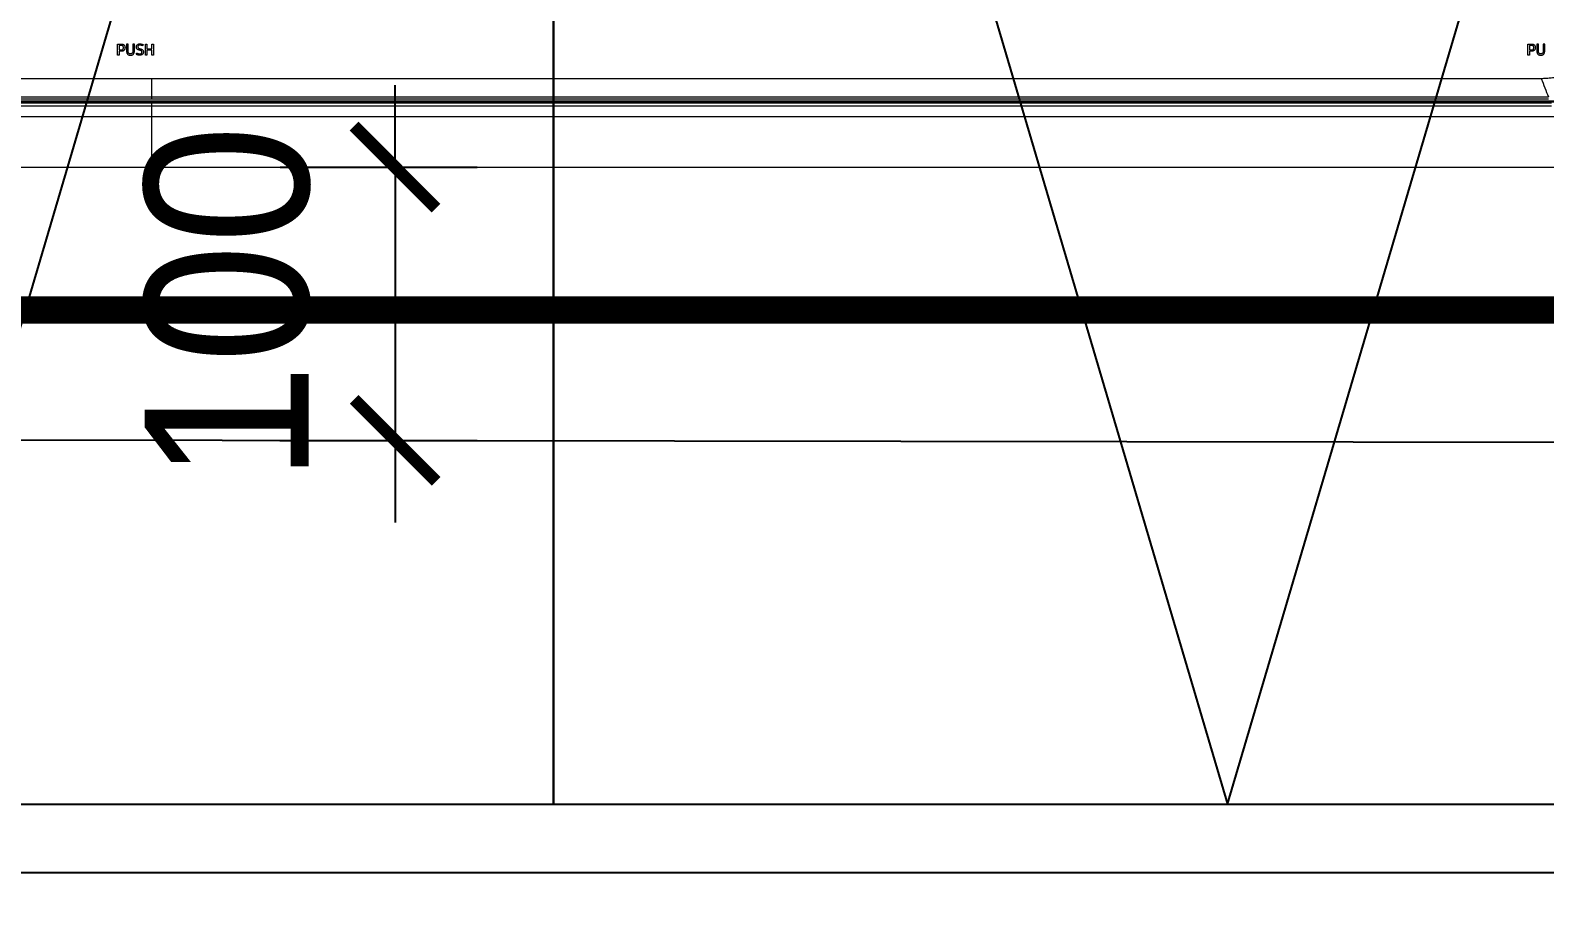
# Model space of a CAD drawing. Header units: inches. Extents: x 3778 to 56227, y -16914 to 35091.
# Drawn here: x 35494 to 36048, y -13809 to -13491 of the extents above; entities that cross this region are included whole.
import ezdxf

# ---------------------------------------------------------------- set-up
doc = ezdxf.new("R2010")
doc.units = ezdxf.units.IN
doc.header["$LTSCALE"] = 100
doc.header["$MEASUREMENT"] = 0
doc.header["$PDSIZE"] = 700.071425
doc.linetypes.add('HID', pattern=[2.5, 1.5, -1])
for name, color, linetype in [('06-FUR', 6, 'Continuous'), ('06-LIGHT', 4, 'Continuous'), ('2-con', 2, 'Continuous'), ('HAT', 8, 'Continuous'), ('RC-LIGHT', 7, 'Continuous')]:
    doc.layers.add(name, color=color, linetype=linetype)
doc.layers.add('mark-B', color=2, linetype='Continuous', lineweight=20)
doc.styles.add('HY 울릉도 L', font='')
doc.styles.get('HY 울릉도 L').set_extended_font_data('HY울릉도L')
doc.dimstyles.new('30', dxfattribs={"dimscale": 30, "dimtxt": 2, "dimasz": 1, "dimexe": 1, "dimexo": 1, "dimgap": 1, "dimtad": 1, "dimdec": 0, "dimrnd": 0.05, "dimdsep": 46, "dimlunit": 6, "dimtxsty": 'HY 울릉도 L', "dimblk": 'ARCHTICK', "dimcen": 2.5, "dimdle": 1, "dimclrd": 133, "dimclre": 133, "dimclrt": 30, "dimadec": 0, "dimazin": 0, "dimtfac": 1, "dimtdec": 0, "dimtix": 1, "dimtmove": 2, "dimatfit": 3, "dimldrblk": 'ARCHTICK', "dimfxl": 0, "dimlwd": -1, "dimlwe": -1, "dimarcsym": 0})

# ---------------------------------------------------------------- blocks, each defined once
blk = doc.blocks.new('cjscjdeh')
at = {"layer": '06-FUR', "color": 8}
for p, q in [((143281.85, 67069.88), (143528.52, 67904.88)), ((143528.52, 67904.88), (143528.52, 67069.88)), ((143528.52, 67904.88), (143775.18, 67069.88)), ((143528.52, 67069.88), (143528.52, 67904.88)), ((143775.18, 67069.88), (144021.85, 67904.88)), ((143035.18, 67069.88), (143528.52, 67069.88)), ((143528.52, 67069.88), (144021.85, 67069.88)), ((142068.52, 67044.88), (144988.52, 67044.88))]:
    blk.add_line(p, q, dxfattribs=at)
blk = doc.blocks.new('무풍1way 일반')
at = {"layer": 'mark-B'}
for p, q in [((-514.56, -24.85), (-451.1, -24.85)), ((-514.56, -24.85), (-451.1, -24.85)), ((0, -25.36), (-514.56, -25.36)), ((0, -25.36), (-514.56, -25.36)), ((-451.1, -24.85), (-420.47, -24.85)), ((-451.1, -24.85), (-420.47, -24.85)), ((-420.47, -24.85), (0, -24.85)), ((-420.47, -24.85), (0, -24.85)), ((0, -24.58), (0, -23.37)), ((0, -24.58), (0, -23.37)), ((0, -24.85), (0, -24.58)), ((0, -24.85), (0, -24.58)), ((0, -25.36), (0, -24.85)), ((0, -24.85), (514.58, -24.85)), ((0, -25.36), (0, -24.85)), ((0, -24.85), (514.58, -24.85)), ((514.56, -25.36), (0, -25.36)), ((514.56, -25.36), (0, -25.36)), ((0, -26.75), (0, -25.89)), ((-504.25, -43.93), (-505.12, -43.93)), ((-505.09, -43.43), (-504.25, -43.43)), ((-0.65, -42.06), (-0.1, -42.06)), ((-0.1, -43.85), (1.69, -43.85)), ((1.69, -42.06), (2.23, -42.06)), ((11.88, -43.93), (11.02, -43.93)), ((11.04, -43.44), (11.88, -43.44)), ((-503.7, -46.07), (-505.12, -46.07)), ((-0.1, -46.08), (-0.65, -46.08)), ((1.69, -44.35), (-0.1, -44.35)), ((2.23, -46.08), (1.69, -46.08)), ((12.43, -46.08), (11.02, -46.08))]:
    blk.add_line(p, q, dxfattribs=at)
for points, degree in [([(0, 0), (0, -0.02)], 1), ([(0, 0), (0, -0.02)], 1), ([(0, -23.37), (0, -22.1), (0, -20.84), (0, -19.59)], 3), ([(0, -23.37), (0, -22.1), (0, -20.84), (0, -19.59)], 3), ([(-508.58, -33.4), (-509.45, -31.18), (-510.31, -28.96), (-511.17, -26.75)], 3), ([(-451.1, -24.85), (-451.1, -24.84)], 1), ([(-451.1, -24.84), (-420.47, -24.84)], 1), ([(-451.1, -24.85), (-451.1, -24.84)], 1), ([(-451.1, -24.84), (-420.47, -24.84)], 1), ([(-420.47, -25.2), (-430.68, -25.2), (-440.89, -25.2), (-451.1, -25.2)], 3), ([(-420.47, -25.2), (-430.68, -25.2), (-440.89, -25.2), (-451.1, -25.2)], 3), ([(-420.47, -24.84), (-420.47, -24.85)], 1), ([(-420.47, -24.84), (-420.47, -24.85)], 1), ([(0, -33.4), (0, -31.18), (0, -28.96), (0, -26.75)], 3), ([(-509.84, -43.47), (-509.84, -43.48), (-509.84, -43.48), (-509.84, -43.49)], 3), ([(-509.84, -43.49), (-509.84, -44.35), (-509.84, -45.21), (-509.84, -46.07)], 3), ([(-509.29, -46.07), (-509.29, -45.21), (-509.29, -44.35), (-509.29, -43.49)], 3), ([(-507.53, -43.49), (-507.53, -44.35), (-507.53, -45.21), (-507.53, -46.07)], 3), ([(-506.98, -46.07), (-506.98, -45.21), (-506.98, -44.34), (-506.98, -43.47)], 3), ([(-504.25, -43.43), (-504.25, -43.16), (-504.25, -42.88), (-504.25, -42.61), (-504.25, -42.34), (-504.25, -42.06)], 5), ([(-504.25, -42.06), (-504.07, -42.06), (-503.88, -42.06), (-503.7, -42.06)], 3), ([(-504.25, -45.58), (-504.25, -45.03), (-504.25, -44.48), (-504.25, -43.93)], 3), ([(-503.7, -42.06), (-503.7, -42.86), (-503.7, -43.67), (-503.7, -44.47), (-503.7, -45.27), (-503.7, -46.07)], 5), ([(-0.65, -46.08), (-0.65, -45.27), (-0.65, -44.47), (-0.65, -43.67), (-0.65, -42.86), (-0.65, -42.06)], 5), ([(-0.1, -42.06), (-0.1, -42.42), (-0.1, -42.78), (-0.1, -43.14), (-0.1, -43.49), (-0.1, -43.85)], 5), ([(1.69, -43.85), (1.69, -43.49), (1.69, -43.14), (1.69, -42.78), (1.69, -42.42), (1.69, -42.06)], 5), ([(2.23, -42.06), (2.23, -42.86), (2.23, -43.67), (2.23, -44.47), (2.23, -45.27), (2.23, -46.08)], 5), ([(6.3, -43.47), (6.3, -43.48), (6.3, -43.48), (6.3, -43.49)], 3), ([(6.3, -43.49), (6.3, -44.35), (6.3, -45.21), (6.3, -46.08)], 3), ([(6.85, -46.08), (6.85, -45.21), (6.85, -44.35), (6.85, -43.49)], 3), ([(8.61, -43.49), (8.61, -44.35), (8.61, -45.21), (8.61, -46.08)], 3), ([(9.16, -46.08), (9.16, -45.21), (9.16, -44.34), (9.16, -43.47)], 3), ([(11.88, -43.44), (11.88, -43.16), (11.88, -42.89), (11.88, -42.61), (11.88, -42.34), (11.88, -42.06)], 5), ([(11.88, -42.06), (12.07, -42.06), (12.25, -42.06), (12.43, -42.06)], 3), ([(11.88, -45.58), (11.88, -45.03), (11.88, -44.48), (11.88, -43.93)], 3), ([(12.43, -42.06), (12.43, -42.86), (12.43, -43.67), (12.43, -44.47), (12.43, -45.27), (12.43, -46.08)], 5), ([(-509.84, -46.07), (-509.65, -46.07), (-509.47, -46.07), (-509.29, -46.07)], 3), ([(-507.53, -46.07), (-507.34, -46.07), (-507.16, -46.07), (-506.98, -46.07)], 3), ([(-505.09, -45.58), (-504.81, -45.58), (-504.53, -45.58), (-504.25, -45.58)], 3), ([(-0.1, -44.35), (-0.1, -44.69), (-0.1, -45.04), (-0.1, -45.38), (-0.1, -45.73), (-0.1, -46.08)], 5), ([(1.69, -46.08), (1.69, -45.73), (1.69, -45.38), (1.69, -45.04), (1.69, -44.69), (1.69, -44.35)], 5), ([(6.3, -46.08), (6.48, -46.08), (6.66, -46.08), (6.85, -46.08)], 3), ([(8.61, -46.08), (8.79, -46.08), (8.97, -46.08), (9.16, -46.08)], 3), ([(11.04, -45.58), (11.32, -45.58), (11.6, -45.58), (11.88, -45.58)], 3)]:
    blk.add_open_spline(points, degree=degree, dxfattribs=at)
for points, knots in [([(0, -1.05), (-88.28, -1.05), (-176.56, -1.05), (-308.98, -1.05), (-353.11, -1.05), (-419.32, -1.06), (-441.39, -1.06), (-474.5, -1.06), (-491.05, -1.06), (-510.36, -1.06), (-518.64, -1.06), (-522.78, -1.06), (-524.15, -1.06), (-526.91, -1.06), (-528.29, -1.06), (-529.67, -1.07)], [0, 0, 0, 0, 0.5, 0.5, 0.75, 0.75, 0.875, 0.875, 0.9375, 0.96875, 0.984375, 0.984375, 0.992187, 0.992187, 1, 1, 1, 1]), ([(0, -1.05), (-88.28, -1.05), (-176.56, -1.05), (-308.98, -1.05), (-353.11, -1.05), (-419.32, -1.06), (-441.39, -1.06), (-474.5, -1.06), (-491.05, -1.06), (-510.36, -1.06), (-518.64, -1.06), (-522.78, -1.06), (-524.15, -1.06), (-526.91, -1.06), (-528.29, -1.06), (-529.67, -1.07)], [0, 0, 0, 0, 0.5, 0.5, 0.75, 0.75, 0.875, 0.875, 0.9375, 0.96875, 0.984375, 0.984375, 0.992188, 0.992188, 1, 1, 1, 1]), ([(0, -0.02), (0, -0.02), (0, -0.05), (0, -0.14), (0, -0.21), (0, -0.39), (0, -0.5), (0, -0.75), (0, -0.9), (0, -1.05)], [0, 0, 0, 0, 0.25, 0.25, 0.5, 0.5, 0.75, 0.75, 1, 1, 1, 1]), ([(0, -0.02), (0, -0.02), (0, -0.05), (0, -0.14), (0, -0.21), (0, -0.39), (0, -0.5), (0, -0.75), (0, -0.9), (0, -1.05)], [0, 0, 0, 0, 0.25, 0.25, 0.5, 0.5, 0.75, 0.75, 1, 1, 1, 1]), ([(529.67, -1.07), (528.29, -1.06), (526.91, -1.06), (524.15, -1.06), (522.78, -1.06), (518.64, -1.06), (510.36, -1.06), (491.05, -1.06), (474.5, -1.06), (441.39, -1.06), (375.18, -1.05), (308.98, -1.05), (176.56, -1.05), (88.28, -1.05), (0, -1.05)], [0, 0, 0, 0, 0.007813, 0.007813, 0.015625, 0.015625, 0.03125, 0.0625, 0.125, 0.125, 0.25, 0.5, 0.5, 1, 1, 1, 1]), ([(0, -19.59), (0, -18.69), (0, -16.91), (0, -14.24), (0, -11.6), (0, -9), (0, -6.45), (0, -3.95), (0, -2.17), (0, -1.22), (0, -1.05)], [0, 0, 0, 0, 0.138549, 0.277099, 0.415648, 0.554198, 0.692747, 0.831297, 0.969846, 1, 1, 1, 1]), ([(529.67, -1.07), (528.29, -1.06), (526.91, -1.06), (524.15, -1.06), (522.78, -1.06), (518.64, -1.06), (510.36, -1.06), (491.05, -1.06), (474.5, -1.06), (441.39, -1.06), (375.18, -1.05), (308.98, -1.05), (176.56, -1.05), (88.28, -1.05), (0, -1.05)], [0, 0, 0, 0, 0.007812, 0.007812, 0.015625, 0.015625, 0.03125, 0.0625, 0.125, 0.125, 0.25, 0.5, 0.5, 1, 1, 1, 1]), ([(0, -19.59), (0, -18.69), (0, -16.91), (0, -14.24), (0, -11.6), (0, -9), (0, -6.45), (0, -3.95), (0, -2.17), (0, -1.22), (0, -1.05)], [0, 0, 0, 0, 0.138549, 0.277099, 0.415648, 0.554198, 0.692747, 0.831297, 0.969846, 1, 1, 1, 1]), ([(0, -19.59), (-85.67, -19.59), (-192.75, -19.59), (-321.25, -19.59), (-385.5, -19.59), (-449.76, -19.59), (-492.59, -19.59), (-514.01, -19.59)], [0, 0, 0, 0, 0.5, 0.625, 0.75, 0.875, 1, 1, 1, 1]), ([(0, -19.59), (-85.67, -19.59), (-192.75, -19.59), (-321.25, -19.59), (-385.5, -19.59), (-449.76, -19.59), (-492.59, -19.59), (-514.01, -19.59)], [0, 0, 0, 0, 0.5, 0.625, 0.75, 0.875, 1, 1, 1, 1]), ([(514.01, -19.59), (492.59, -19.59), (449.76, -19.59), (385.5, -19.59), (321.25, -19.59), (192.75, -19.59), (85.67, -19.59), (0, -19.59)], [0, 0, 0, 0, 0.125, 0.25, 0.375, 0.5, 1, 1, 1, 1]), ([(514.01, -19.59), (492.59, -19.59), (449.76, -19.59), (385.5, -19.59), (321.25, -19.59), (192.75, -19.59), (85.67, -19.59), (0, -19.59)], [0, 0, 0, 0, 0.125, 0.25, 0.375, 0.5, 1, 1, 1, 1]), ([(-512.29, -23.37), (-490.94, -23.37), (-469.6, -23.37), (-426.91, -23.37), (-405.56, -23.37), (-362.87, -23.37), (-341.53, -23.37), (-298.84, -23.37), (-192.11, -23.37), (-85.38, -23.37), (0, -23.37)], [0, 0, 0, 0, 0.125, 0.125, 0.25, 0.25, 0.375, 0.375, 0.5, 1, 1, 1, 1]), ([(-512.29, -23.37), (-490.94, -23.37), (-469.6, -23.37), (-426.91, -23.37), (-405.56, -23.37), (-362.87, -23.37), (-341.53, -23.37), (-298.84, -23.37), (-192.11, -23.37), (-85.38, -23.37), (0, -23.37)], [0, 0, 0, 0, 0.125, 0.125, 0.25, 0.25, 0.375, 0.375, 0.5, 1, 1, 1, 1]), ([(0, -24.58), (-85.38, -24.58), (-192.1, -24.58), (-320.17, -24.58), (-362.86, -24.58), (-405.55, -24.58), (-426.89, -24.58), (-469.58, -24.58), (-490.93, -24.58), (-512.27, -24.58)], [0, 0, 0, 0, 0.5, 0.625, 0.75, 0.75, 0.875, 0.875, 1, 1, 1, 1]), ([(0, -24.58), (-85.38, -24.58), (-192.1, -24.58), (-320.17, -24.58), (-362.86, -24.58), (-405.55, -24.58), (-426.89, -24.58), (-469.58, -24.58), (-490.93, -24.58), (-512.27, -24.58)], [0, 0, 0, 0, 0.5, 0.625, 0.75, 0.75, 0.875, 0.875, 1, 1, 1, 1]), ([(-511.17, -25.89), (-510.84, -25.89), (-510.51, -25.89), (-510.01, -25.89), (-509.84, -25.89), (-509.51, -25.89), (-508.68, -25.9), (-507.84, -25.9), (-505.85, -25.9), (-504.52, -25.9), (-501.85, -25.9), (-500.52, -25.9), (-497.86, -25.9), (-491.2, -25.89), (-484.55, -25.89), (-473.9, -25.9), (-468.57, -25.9), (-457.92, -25.9), (-452.6, -25.9), (-425.98, -25.9), (-383.38, -25.89), (-319.48, -25.89), (-234.29, -25.9), (-170.39, -25.9), (-85.2, -25.9), (-42.6, -25.9), (0, -25.9)], [0, 0, 0, 0, 0.001953, 0.001953, 0.00293, 0.00293, 0.003906, 0.007812, 0.007812, 0.015625, 0.015625, 0.023437, 0.023437, 0.03125, 0.0625, 0.0625, 0.09375, 0.09375, 0.125, 0.125, 0.25, 0.375, 0.5, 0.75, 0.75, 1, 1, 1, 1]), ([(0, -26.75), (-42.6, -26.75), (-85.19, -26.75), (-170.39, -26.75), (-234.28, -26.75), (-298.18, -26.75), (-340.78, -26.75), (-362.08, -26.75), (-404.67, -26.75), (-425.97, -26.75), (-452.59, -26.75), (-457.92, -26.75), (-468.57, -26.75), (-473.89, -26.75), (-484.54, -26.75), (-491.2, -26.75), (-497.85, -26.75), (-500.52, -26.75), (-501.85, -26.75), (-504.51, -26.75), (-505.84, -26.75), (-507.84, -26.75), (-508.67, -26.75), (-509.5, -26.75), (-509.83, -26.75), (-510, -26.75), (-510.5, -26.75), (-510.83, -26.75), (-511.17, -26.75)], [0, 0, 0, 0, 0.25, 0.25, 0.5, 0.625, 0.625, 0.75, 0.75, 0.875, 0.875, 0.90625, 0.90625, 0.9375, 0.9375, 0.96875, 0.976562, 0.976562, 0.984375, 0.984375, 0.992187, 0.992187, 0.996094, 0.99707, 0.99707, 0.998047, 0.998047, 1, 1, 1, 1]), ([(-451.1, -25.2), (-451.1, -25.15), (-451.1, -25.1), (-451.1, -25.02), (-451.1, -24.98), (-451.1, -24.92), (-451.1, -24.9), (-451.1, -24.86), (-451.1, -24.86), (-451.1, -24.85)], [0, 0, 0, 0, 0.25, 0.25, 0.5, 0.5, 0.75, 0.75, 1, 1, 1, 1]), ([(-451.1, -25.2), (-451.1, -25.15), (-451.1, -25.1), (-451.1, -25.02), (-451.1, -24.98), (-451.1, -24.92), (-451.1, -24.9), (-451.1, -24.86), (-451.1, -24.86), (-451.1, -24.85)], [0, 0, 0, 0, 0.25, 0.25, 0.5, 0.5, 0.75, 0.75, 1, 1, 1, 1]), ([(-420.47, -24.85), (-420.47, -24.86), (-420.47, -24.86), (-420.47, -24.9), (-420.47, -24.92), (-420.47, -24.98), (-420.47, -25.02), (-420.47, -25.1), (-420.47, -25.15), (-420.47, -25.2)], [0, 0, 0, 0, 0.25, 0.25, 0.5, 0.5, 0.75, 0.75, 1, 1, 1, 1]), ([(-420.47, -24.85), (-420.47, -24.86), (-420.47, -24.86), (-420.47, -24.9), (-420.47, -24.92), (-420.47, -24.98), (-420.47, -25.02), (-420.47, -25.1), (-420.47, -25.15), (-420.47, -25.2)], [0, 0, 0, 0, 0.25, 0.25, 0.5, 0.5, 0.75, 0.75, 1, 1, 1, 1]), ([(0, -23.37), (85.4, -23.37), (170.8, -23.37), (277.56, -23.37), (298.91, -23.37), (341.61, -23.37), (362.96, -23.37), (405.66, -23.37), (427.01, -23.37), (469.71, -23.37), (491.06, -23.37), (512.41, -23.37)], [0, 0, 0, 0, 0.5, 0.5, 0.625, 0.625, 0.75, 0.75, 0.875, 0.875, 1, 1, 1, 1]), ([(0, -23.37), (85.4, -23.37), (170.8, -23.37), (277.56, -23.37), (298.91, -23.37), (341.61, -23.37), (362.96, -23.37), (405.66, -23.37), (427.01, -23.37), (469.71, -23.37), (491.06, -23.37), (512.41, -23.37)], [0, 0, 0, 0, 0.5, 0.5, 0.625, 0.625, 0.75, 0.75, 0.875, 0.875, 1, 1, 1, 1]), ([(512.41, -24.58), (491.06, -24.58), (469.71, -24.58), (427.01, -24.58), (405.66, -24.58), (362.96, -24.58), (320.26, -24.58), (192.15, -24.58), (85.4, -24.58), (0, -24.58)], [0, 0, 0, 0, 0.125, 0.125, 0.25, 0.25, 0.375, 0.5, 1, 1, 1, 1]), ([(512.41, -24.58), (491.06, -24.58), (469.71, -24.58), (427.01, -24.58), (405.66, -24.58), (362.96, -24.58), (320.26, -24.58), (192.15, -24.58), (85.4, -24.58), (0, -24.58)], [0, 0, 0, 0, 0.125, 0.125, 0.25, 0.25, 0.375, 0.5, 1, 1, 1, 1]), ([(0, -25.9), (42.6, -25.9), (85.19, -25.9), (149.09, -25.9), (170.39, -25.9), (212.99, -25.9), (234.29, -25.9), (276.88, -25.9), (298.18, -25.9), (340.78, -25.9), (362.08, -25.9), (404.67, -25.89), (425.97, -25.89), (452.6, -25.9), (457.92, -25.9), (468.57, -25.9), (473.89, -25.9), (484.54, -25.9), (489.87, -25.9), (496.52, -25.9), (497.86, -25.9), (500.52, -25.9), (501.85, -25.9), (503.85, -25.89), (504.51, -25.89), (505.84, -25.89), (506.51, -25.89), (507.84, -25.9), (508.51, -25.9), (509.5, -25.9), (509.84, -25.89), (510.34, -25.89), (510.5, -25.89), (510.83, -25.89), (511, -25.89), (511.17, -25.89)], [0, 0, 0, 0, 0.25, 0.25, 0.375, 0.375, 0.5, 0.5, 0.625, 0.625, 0.75, 0.75, 0.875, 0.875, 0.90625, 0.90625, 0.9375, 0.9375, 0.96875, 0.96875, 0.976563, 0.976563, 0.984375, 0.984375, 0.988281, 0.988281, 0.992188, 0.992188, 0.996094, 0.996094, 0.998047, 0.998047, 0.999023, 0.999023, 1, 1, 1, 1]), ([(511.17, -26.75), (511, -26.75), (510.83, -26.75), (510.5, -26.75), (510.33, -26.75), (509.84, -26.75), (509.5, -26.75), (508.5, -26.75), (507.84, -26.75), (506.51, -26.75), (505.84, -26.75), (504.51, -26.75), (503.85, -26.75), (501.85, -26.75), (500.52, -26.75), (497.85, -26.75), (496.52, -26.75), (489.87, -26.75), (484.54, -26.75), (473.89, -26.75), (468.57, -26.75), (457.92, -26.75), (452.6, -26.75), (425.97, -26.75), (404.67, -26.75), (362.08, -26.75), (340.78, -26.75), (298.18, -26.75), (276.88, -26.75), (234.28, -26.75), (212.99, -26.75), (170.39, -26.75), (149.09, -26.75), (85.19, -26.75), (42.6, -26.75), (0, -26.75)], [0, 0, 0, 0, 0.000977, 0.000977, 0.001953, 0.001953, 0.003906, 0.003906, 0.007813, 0.007813, 0.011719, 0.011719, 0.015625, 0.015625, 0.023438, 0.023438, 0.03125, 0.03125, 0.0625, 0.0625, 0.09375, 0.09375, 0.125, 0.125, 0.25, 0.25, 0.375, 0.375, 0.5, 0.5, 0.625, 0.625, 0.75, 0.75, 1, 1, 1, 1]), ([(-534.95, -48.96), (-534.51, -48.18), (-533.76, -46.95), (-532.77, -45.56), (-532.1, -44.7), (-531.58, -44.07), (-531.04, -43.45), (-530.3, -42.65), (-529.34, -41.68), (-528.13, -40.59), (-526.85, -39.56), (-525.53, -38.61), (-523.69, -37.43), (-520.32, -35.63), (-516.68, -34.41), (-513.47, -33.79), (-511.85, -33.57), (-510.21, -33.43), (-509.12, -33.4), (-508.58, -33.4)], [0, 0, 0, 0, 0.083502, 0.134418, 0.159876, 0.185335, 0.210793, 0.236251, 0.287168, 0.338084, 0.389001, 0.439918, 0.490834, 0.592667, 0.796334, 0.84725, 0.898167, 0.949083, 1, 1, 1, 1]), ([(-508.58, -33.4), (-487.39, -33.4), (-445.01, -33.4), (-381.43, -33.4), (-317.86, -33.4), (-233.1, -33.4), (-127.14, -33.4), (-42.38, -33.4), (0, -33.4)], [0, 0, 0, 0, 0.125, 0.25, 0.375, 0.5, 0.75, 1, 1, 1, 1]), ([(0, -33.4), (42.38, -33.4), (127.14, -33.4), (233.1, -33.4), (317.86, -33.4), (381.43, -33.4), (445.01, -33.4), (487.39, -33.4), (508.58, -33.4)], [0, 0, 0, 0, 0.25, 0.5, 0.625, 0.75, 0.875, 1, 1, 1, 1]), ([(-509.46, -42.38), (-509.53, -42.45), (-509.59, -42.53), (-509.65, -42.63), (-509.66, -42.66), (-509.68, -42.7), (-509.69, -42.72), (-509.72, -42.79), (-509.74, -42.84), (-509.77, -42.93), (-509.78, -42.98), (-509.8, -43.05), (-509.8, -43.08), (-509.81, -43.12), (-509.81, -43.15), (-509.83, -43.27), (-509.84, -43.37), (-509.84, -43.47)], [0, 0, 0, 0, 0.25, 0.25, 0.3125, 0.3125, 0.375, 0.375, 0.5, 0.5, 0.625, 0.625, 0.6875, 0.6875, 0.75, 0.75, 1, 1, 1, 1]), ([(-508.41, -41.99), (-508.5, -41.99), (-508.6, -41.99), (-508.72, -42.01), (-508.74, -42.02), (-508.79, -42.02), (-508.86, -42.04), (-508.98, -42.07), (-509.06, -42.11), (-509.13, -42.14), (-509.15, -42.15), (-509.19, -42.17), (-509.21, -42.18), (-509.32, -42.25), (-509.39, -42.31), (-509.46, -42.38)], [0, 0, 0, 0, 0.25, 0.25, 0.3125, 0.3125, 0.375, 0.5, 0.625, 0.625, 0.6875, 0.6875, 0.75, 0.75, 1, 1, 1, 1]), ([(-509.29, -43.49), (-509.29, -43.43), (-509.29, -43.36), (-509.27, -43.24), (-509.26, -43.17), (-509.25, -43.1), (-509.24, -43.08), (-509.23, -43.05), (-509.23, -43.03), (-509.21, -42.99), (-509.2, -42.96), (-509.18, -42.9), (-509.16, -42.87), (-509.14, -42.83), (-509.13, -42.82), (-509.11, -42.79), (-509.1, -42.78), (-509.05, -42.71), (-509.01, -42.67), (-508.94, -42.62), (-508.93, -42.61), (-508.9, -42.6), (-508.86, -42.57), (-508.81, -42.55), (-508.77, -42.54), (-508.75, -42.53), (-508.72, -42.52), (-508.71, -42.52), (-508.66, -42.51), (-508.63, -42.5), (-508.53, -42.49), (-508.47, -42.48), (-508.41, -42.48)], [0, 0, 0, 0, 0.125, 0.125, 0.25, 0.25, 0.28125, 0.28125, 0.3125, 0.3125, 0.375, 0.375, 0.4375, 0.4375, 0.46875, 0.46875, 0.5, 0.5, 0.625, 0.625, 0.65625, 0.65625, 0.6875, 0.75, 0.75, 0.78125, 0.78125, 0.8125, 0.8125, 0.875, 0.875, 1, 1, 1, 1]), ([(-507.35, -42.38), (-507.42, -42.31), (-507.5, -42.25), (-507.6, -42.18), (-507.62, -42.17), (-507.66, -42.15), (-507.73, -42.12), (-507.84, -42.07), (-507.93, -42.05), (-508.02, -42.02), (-508.07, -42.02), (-508.21, -41.99), (-508.31, -41.99), (-508.41, -41.99)], [0, 0, 0, 0, 0.25, 0.25, 0.3125, 0.3125, 0.375, 0.5, 0.625, 0.625, 0.75, 0.75, 1, 1, 1, 1]), ([(-508.41, -42.48), (-508.34, -42.48), (-508.28, -42.49), (-508.18, -42.5), (-508.15, -42.51), (-508.11, -42.52), (-508.09, -42.52), (-508.06, -42.53), (-508.04, -42.54), (-507.97, -42.56), (-507.91, -42.59), (-507.85, -42.64), (-507.83, -42.65), (-507.81, -42.67), (-507.77, -42.7), (-507.73, -42.75), (-507.7, -42.79), (-507.68, -42.82), (-507.68, -42.83), (-507.65, -42.87), (-507.64, -42.9), (-507.61, -42.96), (-507.6, -42.99), (-507.58, -43.05), (-507.57, -43.08), (-507.55, -43.17), (-507.54, -43.24), (-507.53, -43.36), (-507.53, -43.43), (-507.53, -43.49)], [0, 0, 0, 0, 0.125, 0.125, 0.1875, 0.1875, 0.21875, 0.21875, 0.25, 0.25, 0.375, 0.375, 0.40625, 0.40625, 0.4375, 0.5, 0.53125, 0.53125, 0.5625, 0.5625, 0.625, 0.625, 0.6875, 0.6875, 0.75, 0.75, 0.875, 0.875, 1, 1, 1, 1]), ([(-506.98, -43.47), (-506.98, -43.42), (-506.98, -43.37), (-506.98, -43.27), (-506.99, -43.22), (-507, -43.12), (-507.01, -43.08), (-507.03, -43), (-507.03, -42.98), (-507.04, -42.93), (-507.05, -42.91), (-507.09, -42.79), (-507.13, -42.7), (-507.19, -42.59), (-507.2, -42.57), (-507.23, -42.53), (-507.24, -42.51), (-507.29, -42.45), (-507.32, -42.41), (-507.35, -42.38)], [0, 0, 0, 0, 0.125, 0.125, 0.25, 0.25, 0.375, 0.375, 0.4375, 0.4375, 0.5, 0.5, 0.75, 0.75, 0.8125, 0.8125, 0.875, 0.875, 1, 1, 1, 1]), ([(-506.06, -45.73), (-506.11, -45.68), (-506.15, -45.63), (-506.21, -45.55), (-506.22, -45.52), (-506.25, -45.46), (-506.27, -45.43), (-506.31, -45.34), (-506.33, -45.28), (-506.36, -45.15), (-506.37, -45.09), (-506.39, -45), (-506.39, -44.99), (-506.39, -44.95), (-506.39, -44.94), (-506.4, -44.89), (-506.4, -44.86), (-506.4, -44.79), (-506.4, -44.76), (-506.4, -44.69), (-506.4, -44.66), (-506.39, -44.56), (-506.38, -44.5), (-506.37, -44.4), (-506.36, -44.37), (-506.34, -44.3), (-506.34, -44.27), (-506.3, -44.18), (-506.28, -44.11), (-506.23, -44.03), (-506.22, -44), (-506.18, -43.94), (-506.16, -43.91), (-506.1, -43.84), (-506.06, -43.79), (-505.99, -43.72), (-505.96, -43.7), (-505.92, -43.67), (-505.91, -43.66), (-505.88, -43.64), (-505.81, -43.6), (-505.74, -43.56), (-505.64, -43.52), (-505.61, -43.51), (-505.55, -43.49), (-505.52, -43.48), (-505.42, -43.46), (-505.35, -43.45), (-505.26, -43.44), (-505.21, -43.44), (-505.15, -43.43), (-505.12, -43.43), (-505.11, -43.43), (-505.1, -43.43), (-505.1, -43.43), (-505.09, -43.43)], [0, 0, 0, 0, 0.0625, 0.0625, 0.09375, 0.09375, 0.125, 0.125, 0.1875, 0.1875, 0.25, 0.25, 0.265625, 0.265625, 0.28125, 0.28125, 0.3125, 0.3125, 0.34375, 0.34375, 0.375, 0.375, 0.4375, 0.4375, 0.46875, 0.46875, 0.5, 0.5, 0.5625, 0.5625, 0.59375, 0.59375, 0.625, 0.625, 0.6875, 0.6875, 0.71875, 0.71875, 0.734375, 0.734375, 0.75, 0.8125, 0.8125, 0.84375, 0.84375, 0.875, 0.875, 0.9375, 0.9375, 0.96875, 0.984375, 0.992188, 0.996094, 0.996094, 1, 1, 1, 1]), ([(-505.65, -44.14), (-505.69, -44.18), (-505.71, -44.23), (-505.75, -44.3), (-505.76, -44.33), (-505.77, -44.37), (-505.78, -44.38), (-505.79, -44.41), (-505.79, -44.42), (-505.81, -44.48), (-505.82, -44.54), (-505.82, -44.62), (-505.83, -44.65), (-505.83, -44.7), (-505.83, -44.73), (-505.83, -44.81), (-505.83, -44.87), (-505.82, -44.97), (-505.81, -45.03), (-505.79, -45.09), (-505.78, -45.11), (-505.78, -45.13), (-505.77, -45.15), (-505.76, -45.19), (-505.75, -45.21), (-505.71, -45.28), (-505.68, -45.33), (-505.64, -45.37)], [0, 0, 0, 0, 0.125, 0.125, 0.1875, 0.1875, 0.21875, 0.21875, 0.25, 0.25, 0.375, 0.375, 0.4375, 0.4375, 0.5, 0.5, 0.625, 0.625, 0.75, 0.75, 0.78125, 0.78125, 0.8125, 0.8125, 0.875, 0.875, 1, 1, 1, 1]), ([(-505.12, -43.93), (-505.17, -43.93), (-505.22, -43.93), (-505.29, -43.94), (-505.32, -43.95), (-505.36, -43.96), (-505.41, -43.97), (-505.45, -43.99), (-505.49, -44.01), (-505.5, -44.01), (-505.52, -44.03), (-505.57, -44.06), (-505.62, -44.1), (-505.65, -44.14)], [0, 0, 0, 0, 0.25, 0.25, 0.375, 0.375, 0.5, 0.625, 0.625, 0.6875, 0.6875, 0.75, 1, 1, 1, 1]), ([(3.24, -43.89), (3.19, -43.84), (3.15, -43.78), (3.11, -43.69), (3.1, -43.68), (3.09, -43.65), (3.08, -43.63), (3.06, -43.58), (3.05, -43.54), (3.03, -43.47), (3.03, -43.44), (3.02, -43.38), (3.02, -43.36), (3.01, -43.33), (3.01, -43.31), (3.01, -43.25), (3.01, -43.22), (3.01, -43.15), (3.01, -43.11), (3.01, -43), (3.02, -42.93), (3.05, -42.84), (3.05, -42.82), (3.06, -42.79), (3.08, -42.74), (3.11, -42.65), (3.15, -42.57), (3.18, -42.52), (3.2, -42.49), (3.21, -42.48), (3.27, -42.41), (3.32, -42.35), (3.39, -42.3), (3.4, -42.28), (3.43, -42.26), (3.45, -42.25), (3.49, -42.22), (3.52, -42.2), (3.62, -42.14), (3.68, -42.11), (3.79, -42.08), (3.82, -42.07), (3.89, -42.05), (3.93, -42.04), (4.03, -42.02), (4.11, -42.01), (4.21, -42), (4.25, -42), (4.32, -41.99), (4.36, -41.99), (4.47, -42), (4.54, -42), (4.65, -42.01), (4.69, -42.01), (4.76, -42.02), (4.87, -42.04), (4.97, -42.07), (5.05, -42.08)], [0, 0, 0, 0, 0.0625, 0.0625, 0.078125, 0.078125, 0.09375, 0.09375, 0.125, 0.125, 0.15625, 0.15625, 0.171875, 0.171875, 0.1875, 0.1875, 0.21875, 0.21875, 0.25, 0.25, 0.3125, 0.3125, 0.328125, 0.328125, 0.34375, 0.375, 0.40625, 0.421875, 0.421875, 0.4375, 0.4375, 0.5, 0.5, 0.515625, 0.515625, 0.53125, 0.53125, 0.5625, 0.5625, 0.625, 0.625, 0.65625, 0.65625, 0.6875, 0.6875, 0.75, 0.75, 0.78125, 0.78125, 0.8125, 0.8125, 0.875, 0.875, 0.90625, 0.90625, 0.9375, 1, 1, 1, 1]), ([(4.9, -44.67), (4.87, -44.64), (4.84, -44.61), (4.78, -44.57), (4.75, -44.55), (4.7, -44.52), (4.68, -44.51), (4.64, -44.5), (4.63, -44.49), (4.57, -44.47), (4.53, -44.46), (4.48, -44.44), (4.46, -44.43), (4.44, -44.43), (4.43, -44.43), (4.42, -44.42), (4.41, -44.42), (4.36, -44.41), (4.24, -44.37), (4.11, -44.33), (4.01, -44.31), (3.97, -44.3), (3.96, -44.29), (3.9, -44.28), (3.86, -44.26), (3.75, -44.23), (3.68, -44.2), (3.58, -44.15), (3.55, -44.13), (3.5, -44.1), (3.48, -44.09), (3.45, -44.07), (3.43, -44.06), (3.35, -44), (3.29, -43.95), (3.24, -43.89)], [0, 0, 0, 0, 0.0625, 0.0625, 0.125, 0.125, 0.15625, 0.15625, 0.1875, 0.1875, 0.25, 0.25, 0.28125, 0.28125, 0.289063, 0.289063, 0.296875, 0.3125, 0.375, 0.5, 0.53125, 0.53125, 0.5625, 0.5625, 0.625, 0.625, 0.75, 0.75, 0.8125, 0.8125, 0.84375, 0.84375, 0.875, 0.875, 1, 1, 1, 1]), ([(3.76, -42.65), (3.72, -42.67), (3.69, -42.7), (3.66, -42.74), (3.64, -42.76), (3.62, -42.79), (3.61, -42.81), (3.58, -42.87), (3.57, -42.9), (3.55, -42.98), (3.55, -43.02), (3.54, -43.08), (3.54, -43.1), (3.54, -43.13), (3.54, -43.14), (3.54, -43.16), (3.55, -43.17), (3.55, -43.23), (3.56, -43.26), (3.58, -43.32), (3.59, -43.35), (3.6, -43.38), (3.61, -43.4), (3.61, -43.4), (3.64, -43.45), (3.66, -43.48), (3.69, -43.51)], [0, 0, 0, 0, 0.125, 0.125, 0.1875, 0.1875, 0.25, 0.25, 0.375, 0.375, 0.5, 0.5, 0.5625, 0.5625, 0.59375, 0.59375, 0.625, 0.625, 0.75, 0.75, 0.8125, 0.84375, 0.84375, 0.875, 0.875, 1, 1, 1, 1]), ([(3.69, -43.51), (3.72, -43.54), (3.75, -43.57), (3.81, -43.61), (3.84, -43.63), (3.89, -43.66), (3.91, -43.67), (3.94, -43.68), (3.96, -43.69), (4.02, -43.71), (4.05, -43.72), (4.11, -43.74), (4.13, -43.75), (4.15, -43.75), (4.16, -43.75), (4.16, -43.76), (4.18, -43.76), (4.23, -43.78), (4.35, -43.81), (4.48, -43.85), (4.58, -43.87), (4.6, -43.88), (4.61, -43.88), (4.63, -43.89), (4.64, -43.89), (4.69, -43.9), (4.73, -43.91), (4.84, -43.95), (4.91, -43.98), (5.01, -44.03), (5.05, -44.05), (5.1, -44.08), (5.11, -44.09), (5.15, -44.11), (5.16, -44.12), (5.21, -44.15), (5.24, -44.18), (5.3, -44.23), (5.33, -44.25), (5.35, -44.28)], [0, 0, 0, 0, 0.0625, 0.0625, 0.125, 0.125, 0.15625, 0.15625, 0.1875, 0.1875, 0.25, 0.25, 0.28125, 0.28125, 0.289063, 0.289063, 0.296875, 0.3125, 0.375, 0.5, 0.53125, 0.53125, 0.546875, 0.546875, 0.5625, 0.5625, 0.625, 0.625, 0.75, 0.75, 0.8125, 0.8125, 0.84375, 0.84375, 0.875, 0.875, 0.9375, 0.9375, 1, 1, 1, 1]), ([(5.44, -42.78), (5.31, -42.71), (5.18, -42.65), (4.97, -42.58), (4.9, -42.56), (4.8, -42.53), (4.74, -42.52), (4.69, -42.51), (4.65, -42.5), (4.63, -42.5), (4.54, -42.49), (4.47, -42.48), (4.35, -42.48), (4.32, -42.48), (4.26, -42.49), (4.24, -42.49), (4.21, -42.49), (4.19, -42.49), (4.13, -42.5), (4.1, -42.5), (4.02, -42.52), (3.99, -42.53), (3.94, -42.55), (3.92, -42.55), (3.88, -42.57), (3.87, -42.58), (3.82, -42.6), (3.79, -42.62), (3.76, -42.65)], [0, 0, 0, 0, 0.25, 0.25, 0.375, 0.375, 0.4375, 0.46875, 0.46875, 0.5, 0.5, 0.625, 0.625, 0.6875, 0.6875, 0.71875, 0.71875, 0.75, 0.75, 0.8125, 0.8125, 0.875, 0.875, 0.90625, 0.90625, 0.9375, 0.9375, 1, 1, 1, 1]), ([(5.05, -42.08), (5.1, -42.1), (5.15, -42.11), (5.25, -42.15), (5.3, -42.17), (5.4, -42.21), (5.45, -42.23), (5.54, -42.28), (5.59, -42.3), (5.63, -42.33)], [0, 0, 0, 0, 0.25, 0.25, 0.5, 0.5, 0.75, 0.75, 1, 1, 1, 1]), ([(5.35, -44.28), (5.4, -44.34), (5.44, -44.4), (5.49, -44.49), (5.5, -44.52), (5.53, -44.59), (5.54, -44.62), (5.57, -44.73), (5.58, -44.8), (5.59, -44.9), (5.59, -44.94), (5.59, -45.01), (5.59, -45.04), (5.58, -45.15), (5.57, -45.22), (5.55, -45.31), (5.55, -45.32), (5.54, -45.36), (5.53, -45.37), (5.52, -45.43), (5.49, -45.49), (5.45, -45.57), (5.43, -45.62), (5.41, -45.65), (5.4, -45.66), (5.34, -45.73), (5.29, -45.79), (5.24, -45.83)], [0, 0, 0, 0, 0.125, 0.125, 0.1875, 0.1875, 0.25, 0.25, 0.375, 0.375, 0.4375, 0.4375, 0.5, 0.5, 0.625, 0.625, 0.65625, 0.65625, 0.6875, 0.6875, 0.75, 0.8125, 0.84375, 0.84375, 0.875, 0.875, 1, 1, 1, 1]), ([(5.63, -42.33), (5.63, -42.33), (5.63, -42.33), (5.63, -42.33), (5.63, -42.33), (5.63, -42.34), (5.63, -42.34), (5.63, -42.34), (5.63, -42.35), (5.62, -42.37), (5.6, -42.4), (5.58, -42.46), (5.54, -42.56), (5.5, -42.65), (5.47, -42.72), (5.46, -42.75), (5.45, -42.76), (5.45, -42.77), (5.45, -42.78), (5.44, -42.78)], [0, 0, 0, 0, 0.000977, 0.000977, 0.001953, 0.003906, 0.007812, 0.015625, 0.03125, 0.0625, 0.125, 0.25, 0.5, 0.75, 0.875, 0.9375, 0.96875, 0.96875, 1, 1, 1, 1]), ([(6.67, -42.38), (6.6, -42.45), (6.55, -42.53), (6.48, -42.64), (6.47, -42.66), (6.45, -42.7), (6.44, -42.72), (6.41, -42.79), (6.39, -42.84), (6.36, -42.93), (6.35, -42.98), (6.34, -43.05), (6.33, -43.08), (6.32, -43.13), (6.32, -43.15), (6.3, -43.27), (6.3, -43.37), (6.3, -43.47)], [0, 0, 0, 0, 0.25, 0.25, 0.3125, 0.3125, 0.375, 0.375, 0.5, 0.5, 0.625, 0.625, 0.6875, 0.6875, 0.75, 0.75, 1, 1, 1, 1]), ([(7.73, -41.99), (7.63, -41.99), (7.53, -42), (7.42, -42.01), (7.39, -42.02), (7.34, -42.03), (7.27, -42.04), (7.16, -42.07), (7.07, -42.11), (7, -42.14), (6.98, -42.15), (6.94, -42.17), (6.92, -42.18), (6.82, -42.25), (6.74, -42.31), (6.67, -42.38)], [0, 0, 0, 0, 0.25, 0.25, 0.3125, 0.3125, 0.375, 0.5, 0.625, 0.625, 0.6875, 0.6875, 0.75, 0.75, 1, 1, 1, 1]), ([(6.85, -43.49), (6.85, -43.43), (6.85, -43.36), (6.86, -43.24), (6.87, -43.17), (6.89, -43.1), (6.89, -43.08), (6.9, -43.05), (6.91, -43.03), (6.92, -42.99), (6.93, -42.96), (6.96, -42.9), (6.97, -42.87), (7, -42.83), (7, -42.82), (7.02, -42.79), (7.03, -42.78), (7.08, -42.71), (7.13, -42.67), (7.19, -42.62), (7.21, -42.61), (7.23, -42.6), (7.28, -42.57), (7.32, -42.55), (7.36, -42.54), (7.38, -42.53), (7.41, -42.52), (7.43, -42.52), (7.47, -42.51), (7.5, -42.5), (7.6, -42.49), (7.66, -42.48), (7.73, -42.48)], [0, 0, 0, 0, 0.125, 0.125, 0.25, 0.25, 0.28125, 0.28125, 0.3125, 0.3125, 0.375, 0.375, 0.4375, 0.4375, 0.46875, 0.46875, 0.5, 0.5, 0.625, 0.625, 0.65625, 0.65625, 0.6875, 0.75, 0.75, 0.78125, 0.78125, 0.8125, 0.8125, 0.875, 0.875, 1, 1, 1, 1]), ([(8.78, -42.38), (8.71, -42.31), (8.64, -42.25), (8.54, -42.18), (8.51, -42.17), (8.47, -42.15), (8.41, -42.12), (8.3, -42.07), (8.2, -42.05), (8.11, -42.03), (8.06, -42.02), (7.92, -42), (7.82, -41.99), (7.73, -41.99)], [0, 0, 0, 0, 0.25, 0.25, 0.3125, 0.3125, 0.375, 0.5, 0.625, 0.625, 0.75, 0.75, 1, 1, 1, 1]), ([(7.73, -42.48), (7.79, -42.48), (7.86, -42.49), (7.95, -42.5), (7.98, -42.51), (8.03, -42.52), (8.04, -42.52), (8.07, -42.53), (8.09, -42.54), (8.17, -42.56), (8.22, -42.59), (8.29, -42.64), (8.3, -42.65), (8.33, -42.67), (8.36, -42.7), (8.4, -42.75), (8.43, -42.79), (8.45, -42.82), (8.46, -42.83), (8.48, -42.87), (8.5, -42.9), (8.52, -42.96), (8.53, -42.99), (8.55, -43.05), (8.56, -43.08), (8.58, -43.17), (8.59, -43.24), (8.61, -43.36), (8.61, -43.43), (8.61, -43.49)], [0, 0, 0, 0, 0.125, 0.125, 0.1875, 0.1875, 0.21875, 0.21875, 0.25, 0.25, 0.375, 0.375, 0.40625, 0.40625, 0.4375, 0.5, 0.53125, 0.53125, 0.5625, 0.5625, 0.625, 0.625, 0.6875, 0.6875, 0.75, 0.75, 0.875, 0.875, 1, 1, 1, 1]), ([(9.16, -43.47), (9.16, -43.42), (9.16, -43.37), (9.15, -43.27), (9.14, -43.22), (9.13, -43.13), (9.12, -43.08), (9.11, -43), (9.1, -42.98), (9.09, -42.93), (9.08, -42.91), (9.05, -42.79), (9.01, -42.7), (8.95, -42.59), (8.93, -42.57), (8.91, -42.53), (8.89, -42.51), (8.85, -42.45), (8.82, -42.41), (8.78, -42.38)], [0, 0, 0, 0, 0.125, 0.125, 0.25, 0.25, 0.375, 0.375, 0.4375, 0.4375, 0.5, 0.5, 0.75, 0.75, 0.8125, 0.8125, 0.875, 0.875, 1, 1, 1, 1]), ([(10.07, -45.73), (10.02, -45.68), (9.98, -45.63), (9.93, -45.55), (9.91, -45.52), (9.88, -45.46), (9.87, -45.43), (9.83, -45.34), (9.8, -45.28), (9.77, -45.15), (9.76, -45.09), (9.75, -45), (9.75, -44.99), (9.74, -44.96), (9.74, -44.94), (9.74, -44.89), (9.74, -44.86), (9.73, -44.79), (9.73, -44.76), (9.74, -44.69), (9.74, -44.66), (9.74, -44.56), (9.75, -44.5), (9.77, -44.4), (9.77, -44.37), (9.79, -44.3), (9.8, -44.27), (9.83, -44.18), (9.85, -44.12), (9.9, -44.03), (9.92, -44), (9.95, -43.94), (9.97, -43.92), (10.03, -43.84), (10.08, -43.79), (10.15, -43.72), (10.17, -43.7), (10.21, -43.67), (10.23, -43.66), (10.26, -43.64), (10.32, -43.6), (10.4, -43.56), (10.49, -43.52), (10.52, -43.51), (10.59, -43.49), (10.62, -43.48), (10.71, -43.46), (10.78, -43.45), (10.88, -43.44), (10.93, -43.44), (10.98, -43.44), (11.01, -43.44), (11.03, -43.44), (11.03, -43.44), (11.04, -43.44), (11.04, -43.44)], [0, 0, 0, 0, 0.0625, 0.0625, 0.09375, 0.09375, 0.125, 0.125, 0.1875, 0.1875, 0.25, 0.25, 0.265625, 0.265625, 0.28125, 0.28125, 0.3125, 0.3125, 0.34375, 0.34375, 0.375, 0.375, 0.4375, 0.4375, 0.46875, 0.46875, 0.5, 0.5, 0.5625, 0.5625, 0.59375, 0.59375, 0.625, 0.625, 0.6875, 0.6875, 0.71875, 0.71875, 0.734375, 0.734375, 0.75, 0.8125, 0.8125, 0.84375, 0.84375, 0.875, 0.875, 0.9375, 0.9375, 0.96875, 0.984375, 0.992188, 0.996094, 0.996094, 1, 1, 1, 1]), ([(10.48, -44.14), (10.45, -44.18), (10.42, -44.23), (10.38, -44.3), (10.37, -44.33), (10.36, -44.37), (10.36, -44.38), (10.35, -44.41), (10.34, -44.42), (10.33, -44.49), (10.32, -44.54), (10.31, -44.62), (10.31, -44.65), (10.31, -44.7), (10.3, -44.73), (10.3, -44.81), (10.31, -44.87), (10.32, -44.98), (10.33, -45.03), (10.35, -45.1), (10.35, -45.11), (10.36, -45.14), (10.36, -45.15), (10.38, -45.19), (10.39, -45.21), (10.42, -45.29), (10.45, -45.33), (10.49, -45.37)], [0, 0, 0, 0, 0.125, 0.125, 0.1875, 0.1875, 0.21875, 0.21875, 0.25, 0.25, 0.375, 0.375, 0.4375, 0.4375, 0.5, 0.5, 0.625, 0.625, 0.75, 0.75, 0.78125, 0.78125, 0.8125, 0.8125, 0.875, 0.875, 1, 1, 1, 1]), ([(11.02, -43.93), (10.97, -43.93), (10.92, -43.93), (10.84, -43.94), (10.82, -43.95), (10.77, -43.96), (10.72, -43.97), (10.68, -43.99), (10.65, -44.01), (10.64, -44.02), (10.61, -44.03), (10.56, -44.06), (10.52, -44.1), (10.48, -44.14)], [0, 0, 0, 0, 0.25, 0.25, 0.375, 0.375, 0.5, 0.625, 0.625, 0.6875, 0.6875, 0.75, 1, 1, 1, 1]), ([(-505.12, -46.07), (-505.21, -46.07), (-505.29, -46.07), (-505.4, -46.05), (-505.42, -46.05), (-505.46, -46.04), (-505.53, -46.03), (-505.63, -46), (-505.71, -45.97), (-505.77, -45.94), (-505.79, -45.93), (-505.83, -45.91), (-505.84, -45.9), (-505.94, -45.84), (-506, -45.79), (-506.06, -45.73)], [0, 0, 0, 0, 0.25, 0.25, 0.3125, 0.3125, 0.375, 0.5, 0.625, 0.625, 0.6875, 0.6875, 0.75, 0.75, 1, 1, 1, 1]), ([(-505.64, -45.37), (-505.63, -45.39), (-505.6, -45.42), (-505.57, -45.44), (-505.55, -45.46), (-505.54, -45.46), (-505.49, -45.5), (-505.44, -45.52), (-505.37, -45.54), (-505.34, -45.55), (-505.29, -45.56), (-505.27, -45.57), (-505.19, -45.58), (-505.14, -45.58), (-505.09, -45.58)], [0, 0, 0, 0, 0.125, 0.1875, 0.1875, 0.25, 0.25, 0.5, 0.5, 0.625, 0.625, 0.75, 0.75, 1, 1, 1, 1]), ([(3.11, -45.89), (3.11, -45.89), (3.11, -45.89), (3.11, -45.89), (3.11, -45.89), (3.11, -45.88), (3.11, -45.88), (3.11, -45.88), (3.11, -45.88), (3.12, -45.87), (3.12, -45.85), (3.14, -45.82), (3.16, -45.75), (3.2, -45.66), (3.24, -45.56), (3.27, -45.5), (3.28, -45.47), (3.29, -45.45), (3.29, -45.44), (3.29, -45.43)], [0, 0, 0, 0, 0.000488, 0.000488, 0.000977, 0.001953, 0.003906, 0.007812, 0.015625, 0.03125, 0.0625, 0.125, 0.25, 0.5, 0.75, 0.875, 0.9375, 0.9375, 1, 1, 1, 1]), ([(3.69, -46.08), (3.59, -46.05), (3.49, -46.03), (3.3, -45.96), (3.2, -45.93), (3.11, -45.89)], [0, 0, 0, 0, 0.5, 0.5, 1, 1, 1, 1]), ([(3.29, -45.43), (3.42, -45.48), (3.55, -45.52), (3.74, -45.58), (3.81, -45.59), (3.94, -45.62), (4, -45.63), (4.14, -45.65), (4.2, -45.65), (4.29, -45.65), (4.31, -45.65), (4.34, -45.65), (4.36, -45.65), (4.41, -45.65), (4.44, -45.65), (4.51, -45.64), (4.54, -45.63), (4.61, -45.62), (4.64, -45.61), (4.71, -45.59), (4.74, -45.57), (4.78, -45.55), (4.8, -45.54), (4.83, -45.52), (4.84, -45.51), (4.85, -45.5)], [0, 0, 0, 0, 0.25, 0.25, 0.375, 0.375, 0.5, 0.5, 0.625, 0.625, 0.65625, 0.65625, 0.6875, 0.6875, 0.75, 0.75, 0.8125, 0.8125, 0.875, 0.875, 0.9375, 0.9375, 0.96875, 0.96875, 1, 1, 1, 1]), ([(5.24, -45.83), (5.14, -45.92), (5.02, -45.99), (4.88, -46.05), (4.86, -46.05), (4.83, -46.06), (4.78, -46.08), (4.73, -46.09), (4.63, -46.11), (4.57, -46.12), (4.47, -46.13), (4.43, -46.14), (4.36, -46.14), (4.33, -46.14), (4.23, -46.14), (4.16, -46.14), (3.96, -46.12), (3.82, -46.1), (3.69, -46.08)], [0, 0, 0, 0, 0.25, 0.25, 0.28125, 0.28125, 0.3125, 0.375, 0.375, 0.5, 0.5, 0.5625, 0.5625, 0.625, 0.625, 0.75, 0.75, 1, 1, 1, 1]), ([(4.85, -45.5), (4.88, -45.48), (4.91, -45.45), (4.94, -45.41), (4.95, -45.4), (4.96, -45.39), (4.96, -45.38), (4.98, -45.35), (5, -45.32), (5.01, -45.28), (5.02, -45.25), (5.03, -45.23), (5.03, -45.22), (5.04, -45.17), (5.04, -45.13), (5.05, -45.08), (5.05, -45.06), (5.04, -45.02), (5.04, -45), (5.03, -44.94), (5.03, -44.9), (5.01, -44.85), (5, -44.83), (4.99, -44.79), (4.96, -44.74), (4.93, -44.7), (4.9, -44.67)], [0, 0, 0, 0, 0.125, 0.125, 0.15625, 0.15625, 0.1875, 0.1875, 0.25, 0.3125, 0.34375, 0.34375, 0.375, 0.375, 0.5, 0.5, 0.5625, 0.5625, 0.625, 0.625, 0.75, 0.75, 0.8125, 0.8125, 0.875, 1, 1, 1, 1]), ([(11.02, -46.08), (10.93, -46.08), (10.84, -46.07), (10.74, -46.05), (10.71, -46.05), (10.67, -46.04), (10.61, -46.03), (10.5, -46), (10.42, -45.97), (10.37, -45.94), (10.35, -45.93), (10.31, -45.91), (10.29, -45.9), (10.2, -45.84), (10.13, -45.79), (10.07, -45.73)], [0, 0, 0, 0, 0.25, 0.25, 0.3125, 0.3125, 0.375, 0.5, 0.625, 0.625, 0.6875, 0.6875, 0.75, 0.75, 1, 1, 1, 1]), ([(10.49, -45.37), (10.51, -45.39), (10.53, -45.42), (10.56, -45.44), (10.58, -45.46), (10.6, -45.46), (10.65, -45.5), (10.69, -45.52), (10.77, -45.55), (10.79, -45.55), (10.84, -45.56), (10.87, -45.57), (10.94, -45.58), (10.99, -45.58), (11.04, -45.58)], [0, 0, 0, 0, 0.125, 0.1875, 0.1875, 0.25, 0.25, 0.5, 0.5, 0.625, 0.625, 0.75, 0.75, 1, 1, 1, 1])]:
    blk.add_open_spline(points, degree=3, knots=knots, dxfattribs=at)
blk = doc.blocks.new('dpdjzjs')
at = {"layer": 'mark-B', "rotation": 180}
blk.add_blockref('무풍1way 일반', (171509.31, 88288.45), dxfattribs=at)
blk = doc.blocks.new('_ArchTick')
at = {"color": 0, "linetype": 'ByBlock', "const_width": 0.15}
blk.add_lwpolyline([(-0.5, -0.5), (0.5, 0.5)], dxfattribs=at)
blk = doc.blocks.new('*D310')
at = {"layer": 'Defpoints', "color": 0}
for p in [(35555.51, -13540.94), (35555.37, -13640.91), (35627.56, -13640.91)]:
    blk.add_point(p, dxfattribs=at)
at = {"layer": 'HAT', "color": 133}
for p, q in [((35627.56, -13540.94), (35627.56, -13510.94)), ((35585.51, -13540.94), (35657.56, -13540.94)), ((35627.56, -13540.94), (35627.56, -13640.91)), ((35585.37, -13640.91), (35657.56, -13640.91)), ((35627.56, -13640.91), (35627.56, -13670.91))]:
    blk.add_line(p, q, dxfattribs=at)
at = {"layer": 'HAT', "color": 133, "xscale": 30, "yscale": 30, "zscale": 30}
for p, rotation in [((35627.56, -13540.94), 270), ((35627.56, -13640.91), 90)]:
    blk.add_blockref('_ArchTick', p, dxfattribs=dict(at, rotation=rotation))
at = {"layer": 'HAT', "color": 30, "insert": (35566.3, -13590.92), "char_height": 60, "attachment_point": 5, "rotation": 90, "style": 'HY 울릉도 L'}
blk.add_mtext('100', dxfattribs=at)
blk = doc.blocks.new('*D389')
at = {"layer": 'Defpoints', "color": 0}
for p in [(34205.55, -13638.95), (37165.55, -13643.24), (34205.55, -14256.43)]:
    blk.add_point(p, dxfattribs=at)
at = {"layer": 'HAT', "color": 133}
for p, q in [((34205.55, -13668.95), (34205.55, -14286.43)), ((37165.55, -13673.24), (37165.55, -14286.43)), ((37195.55, -14256.43), (34175.55, -14256.43))]:
    blk.add_line(p, q, dxfattribs=at)
at = {"layer": 'HAT', "color": 133, "xscale": 30, "yscale": 30, "zscale": 30, "rotation": 180}
blk.add_blockref('_ArchTick', (34205.55, -14256.43), dxfattribs=at)
at = {"layer": 'HAT', "color": 133, "xscale": 30, "yscale": 30, "zscale": 30}
blk.add_blockref('_ArchTick', (37165.55, -14256.43), dxfattribs=at)
at = {"layer": 'HAT', "color": 30, "insert": (35685.55, -14190.45), "char_height": 60, "attachment_point": 5, "style": 'HY 울릉도 L'}
blk.add_mtext('2,960', dxfattribs=at)

msp = doc.modelspace()

# ---------------------------------------------------------------- linework, layer by layer
at = {"layer": '06-LIGHT', "color": 10, "linetype": 'HID', "const_width": 10}
msp.add_lwpolyline([(34204.31, -13593.21), (37165.54, -13593.21)], dxfattribs=at)
at = {"layer": 'RC-LIGHT'}
msp.add_line((37165.55, -13643.24), (34205.55, -13638.95), dxfattribs=at)

# ---------------------------------------------------------------- block references
msp.add_blockref('cjscjdeh', (-107842.97, -80843.84))
at = {"layer": '2-con'}
msp.add_blockref('dpdjzjs', (-135970.86, -101830.44), dxfattribs=at)

# ---------------------------------------------------------------- dimensions: what is measured, and where the dimension line sits
at = {"layer": 'HAT'}
dim = msp.add_linear_dim(base=(35627.56, -13640.91), p1=(35555.51, -13540.94), p2=(35555.37, -13640.91), angle=90, dimstyle='30', override={"dimfxl": 1.25, "dimarcsym": 2}, dxfattribs=at)
dim.commit()
dim.dimension.update_dxf_attribs({"geometry": '*D310', "text_midpoint": (35566.3, -13590.92)})
dim = msp.add_linear_dim(base=(34205.55, -14256.43), p1=(37165.55, -13643.24), p2=(34205.55, -13638.95), dimstyle='30', override={"dimfxl": 1.25, "dimarcsym": 2}, dxfattribs=at)
dim.commit()
dim.dimension.update_dxf_attribs({"geometry": '*D389', "text_midpoint": (35685.55, -14190.45)})

doc.saveas('drawing.dxf')
